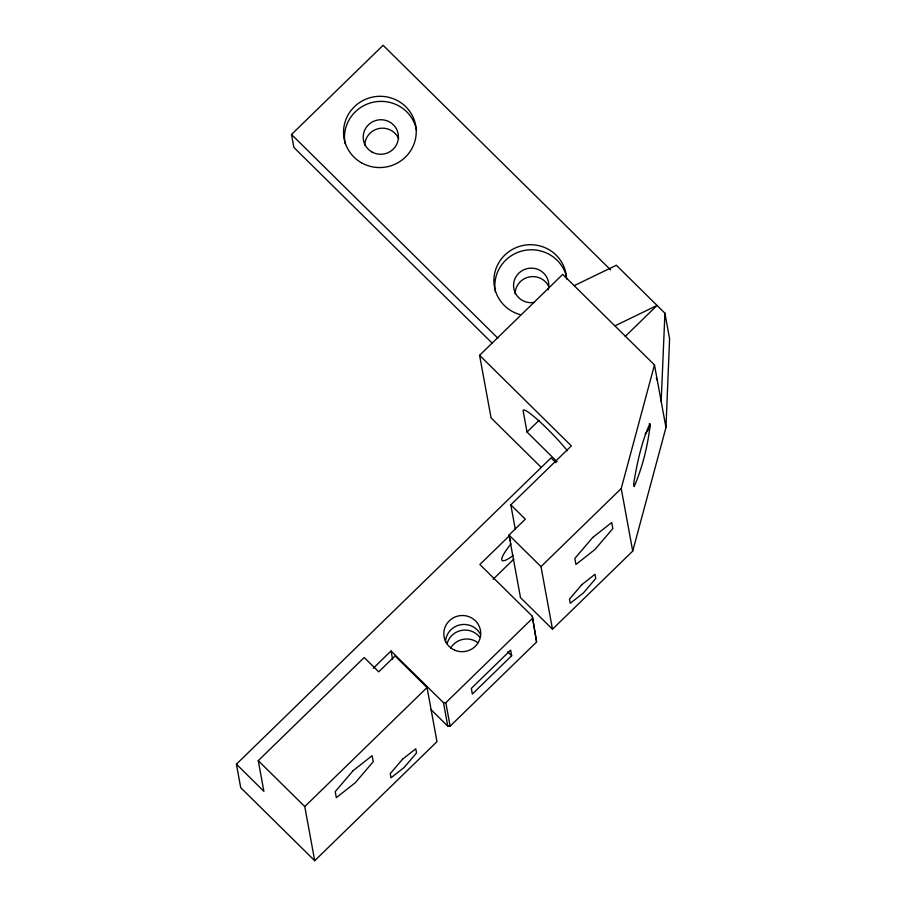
<?xml version="1.0" encoding="UTF-8"?>
<svg xmlns="http://www.w3.org/2000/svg" width="906" height="906" viewBox="0 0 906 906"><rect width="100%" height="100%" fill="white"/><g stroke="black" fill="none" stroke-linecap="round" stroke-linejoin="round"><path stroke-width="1.36" d="M430.984 709.579L447.791 726.17L450.123 726.17L536.59 641.992L532.309 616.239L479.874 564.495L509.546 535.605M536.59 641.992L532.309 616.239M661.187 401.471L664.913 313.193L616.34 265.243L574.449 285.549M515.265 529.104L510.814 504.823L525.333 519.161L509.002 535.061L520.497 597.643L552.49 629.217L632.716 551.108L665.967 427.53L669.591 338.685L664.913 313.193M632.716 551.108L621.233 488.527L654.483 364.948L562.728 274.382L479.591 355.311L491.075 417.893L541.301 467.462M511.063 543.827L510.837 544.087A36.376 6.138 -45.4 0 0 512.977 555.695L513.204 555.525M492.32 343.295L293.872 147.429L291.505 134.484L383.102 45.3L610.587 269.841M557.043 461.675L527.02 432.037L539.059 420.327M625.197 336.454L657.065 305.435L615.174 325.752M236.409 764.188L263.884 791.312L258.255 760.644L364.201 657.507L378.719 671.844L395.05 655.944L427.043 687.529L436.986 741.663L314.71 860.7L240.713 787.665L236.409 764.188L551.052 457.881L555.956 462.717M510.418 505.208L571.346 445.888L479.591 355.311M373.261 668.288L391.064 650.961L443.487 702.705L447.791 726.17M493.091 579.296L513.861 559.07M552.49 629.217L540.995 566.635L621.233 488.527M314.71 860.7L304.778 806.567L427.043 687.529M443.487 702.705L445.82 702.705L532.286 618.526M511.675 655.74L472.354 694.019L471.324 688.39L510.644 650.112L511.675 655.74L507.7 651.822M291.505 134.484L497.847 338.153M509.002 535.061L540.995 566.635M258.255 760.644L304.778 806.567M656.295 378.096L657.326 380.429M654.483 364.948L665.967 427.53M527.02 432.037L523.158 410.996A36.376 4.202 45.8 0 1 538.685 420.69A36.376 4.202 45.8 0 1 567.36 450.769M510.055 538.345L510.554 541.086M445.82 702.705L450.123 726.17M391.064 650.961L392.581 659.24M520.576 314.756A36.376 35.606 -10.4 0 1 494.416 274.597A36.376 35.606 -10.4 0 1 532.773 244.779A36.376 35.606 -10.4 0 1 566.578 279.003M515.106 293.85A17.633 17.259 -10.4 0 1 549.047 287.236M364.756 145.447A17.633 17.259 -10.4 0 1 398.697 138.822M534.495 302.332A17.633 17.259 -10.4 0 1 513.566 286.16A17.633 17.259 -10.4 0 1 533.215 268.233A17.633 17.259 -10.4 0 1 548.153 289.863M345.061 143.646A36.376 35.606 -10.4 0 1 374.314 101.993A36.376 35.606 -10.4 0 1 416.59 130.351M495.412 292.049A36.376 35.606 -10.4 0 1 523.34 250.668A36.376 35.606 -10.4 0 1 566.352 276.171M649.285 423.702A27.984 4.723 -45.4 0 1 645.129 434.155M445.458 642.161A18.471 18.075 -10.4 0 1 480.474 634.427M450.656 648.028A18.471 18.075 -10.4 0 1 477.915 642.716M447.145 643.475A18.471 18.075 -10.4 0 1 479.659 637.133M633.645 483.691L634.177 486.601C642.581 467.032 647.79 445.65 650.236 424.495L649.681 424.087C641.289 442.853 637.054 463.464 633.645 483.691M353.114 770.655L335.209 791.629L336.319 797.654L355.322 782.693L373.215 761.72L372.117 755.695L353.114 770.655M402.638 759.126L390.248 773.622L391.018 777.79L404.155 767.45L416.545 752.943L415.775 748.775L402.638 759.126M592.728 537.473L574.834 558.447L575.933 564.472L594.936 549.523L612.841 528.538L611.731 522.524L592.728 537.473M581.856 584.642L569.478 599.138L570.248 603.305L583.385 592.966L595.763 578.458L595.004 574.291L581.856 584.642M361.494 162.797A36.376 35.606 -10.4 0 0 416.239 131.925A36.376 35.606 -10.4 0 0 361.947 101.076A36.376 35.606 -10.4 0 0 361.494 162.797M371.902 151.959A17.633 17.259 -10.4 0 0 398.436 136.987A17.633 17.259 -10.4 0 0 372.128 122.05A17.633 17.259 -10.4 0 0 371.902 151.959M454.574 650.1A18.471 18.075 -10.4 0 0 480.644 631.776A18.471 18.075 -10.4 0 0 451.584 618.923A18.471 18.075 -10.4 0 0 454.574 650.1"/></g></svg>
